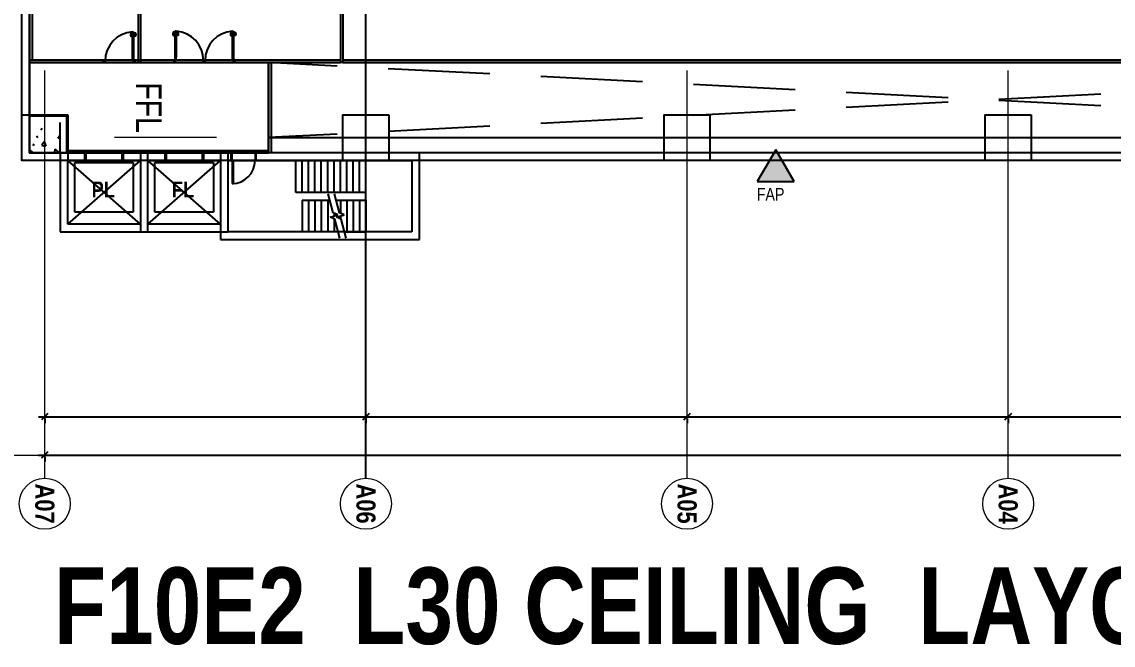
# Model space of a CAD drawing. Extents: x -14231 to 413940, y -171733 to 124993.
# Drawn here: x 226794 to 269614, y -153454 to -129000 of the extents above; entities that cross this region are included whole.
import ezdxf

# ---------------------------------------------------------------- set-up
doc = ezdxf.new("R2010")
doc.units = 0
doc.header["$LTSCALE"] = 8
for name, pattern in [('IDA - Grid Line', [3500, 2000, -500, 500, -500]), ('IDA - Hidden 2-1', [750, 500, -250]), ('Overhead', [992.1875, 595.3125, -396.875])]:
    doc.linetypes.add(name, pattern=pattern)
doc.layers.get('0').update_dxf_attribs({"color": 1, "linetype": 'CONTINUOUS'})
doc.layers.get('Defpoints').update_dxf_attribs({"linetype": 'CONTINUOUS'})
doc.layers.add('000_CTCI_CSA', color=7, linetype='CONTINUOUS')
doc.layers.add('A-_ANOTGRID_E', color=7, linetype='CONTINUOUS', lineweight=9)
doc.layers.add('A-ANOT----_D', color=7, linetype='CONTINUOUS', lineweight=9)
doc.styles.add('Arial', font='arial.ttf', dxfattribs={"width": 0.8, "height": 0.25})
doc.styles.add('Arial Narrow_2', font='ARIALN.TTF', dxfattribs={"width": 0.8, "height": 0.22})
doc.styles.add('Arial Narrow_B', font='ARIALNB.TTF', dxfattribs={"height": 750})
doc.styles.add('Arial Narrow_B_1', font='ARIALNB.TTF', dxfattribs={"height": 625})
doc.styles.add('Site Area', font='arial.ttf', dxfattribs={"width": 0.8})
doc.dimstyles.new('IDA_-_Arial_-_2_5mm_-_Black_-_Diagonal', dxfattribs={"dimscale": 304.8, "dimtxt": 639.644359, "dimasz": 0.82021, "dimexe": 0.82021, "dimexo": 0.82021, "dimgap": 0, "dimtad": 1, "dimdec": 0, "dimzin": 0, "dimdsep": 46, "dimtxsty": 'Arial Narrow_2', "dimblk1": 'OBLIQUE', "dimblk2": 'OBLIQUE', "dimsah": 1, "dimcen": 0.09, "dimdle": 0.82021, "dimazin": 0, "dimtfac": 1, "dimtdec": 4, "dimtix": 1, "dimtmove": 0, "dimatfit": 3, "dimfxl": 1, "dimtvp": 1, "dimtolj": 1, "dimtzin": 0, "dimarcsym": 2})

# ---------------------------------------------------------------- blocks, each defined once
blk = doc.blocks.new('_Oblique')
at = {"color": 0, "linetype": 'ByBlock', "lineweight": -2}
blk.add_line((-0.5, -0.5), (0.5, 0.5), dxfattribs=at)
blk = doc.blocks.new('*D366')
at = {"layer": 'A-ANOT----_D', "color": 0, "lineweight": -2, "transparency": 16777216}
for p, q in [((227444, -145994), (302344, -145994)), ((227694, -146067), (227694, -146244)), ((302094, -146067), (302094, -146244))]:
    blk.add_line(p, q, dxfattribs=at)
at = {"layer": 'Defpoints', "color": 0, "transparency": 16777216}
for p in [(227694, -145817), (302094, -145817), (302094, -145994)]:
    blk.add_point(p, dxfattribs=at)
at = {"layer": 'A-ANOT----_D', "color": 0, "lineweight": -2, "transparency": 16777216, "xscale": 250, "yscale": 250, "zscale": 250, "rotation": 180}
blk.add_blockref('_Oblique', (227694, -145994), dxfattribs=at)
at = {"layer": 'A-ANOT----_D', "color": 0, "lineweight": -2, "transparency": 16777216, "xscale": 250, "yscale": 250, "zscale": 250}
blk.add_blockref('_Oblique', (302094, -145994), dxfattribs=at)
at = {"layer": 'A-ANOT----_D', "color": 0, "transparency": 16777216, "insert": (264894, -145994), "char_height": 0.22, "width": 2375.82, "attachment_point": 5, "style": 'Arial Narrow_2'}
blk.add_mtext('\\A1;74400', dxfattribs=at)
blk = doc.blocks.new('*D367')
at = {"layer": 'A-ANOT----_D', "color": 0, "lineweight": -2, "transparency": 16777216}
for p, q in [((227444, -144494), (240544, -144494)), ((227694, -144567), (227694, -144744)), ((240294, -144567), (240294, -144744))]:
    blk.add_line(p, q, dxfattribs=at)
at = {"layer": 'Defpoints', "color": 0, "transparency": 16777216}
for p in [(227694, -144317), (240294, -144317), (240294, -144494)]:
    blk.add_point(p, dxfattribs=at)
at = {"layer": 'A-ANOT----_D', "color": 0, "lineweight": -2, "transparency": 16777216, "xscale": 250, "yscale": 250, "zscale": 250, "rotation": 180}
blk.add_blockref('_Oblique', (227694, -144494), dxfattribs=at)
at = {"layer": 'A-ANOT----_D', "color": 0, "lineweight": -2, "transparency": 16777216, "xscale": 250, "yscale": 250, "zscale": 250}
blk.add_blockref('_Oblique', (240294, -144494), dxfattribs=at)
at = {"layer": 'A-ANOT----_D', "color": 0, "transparency": 16777216, "insert": (233994, -144494), "char_height": 0.22, "width": 2375.82, "attachment_point": 5, "style": 'Arial Narrow_2'}
blk.add_mtext('\\A1;12600', dxfattribs=at)
blk = doc.blocks.new('*D368')
at = {"layer": 'A-ANOT----_D', "color": 0, "lineweight": -2, "transparency": 16777216}
for p, q in [((240044, -144494), (253144, -144494)), ((240294, -144567), (240294, -144744)), ((252894, -144567), (252894, -144744))]:
    blk.add_line(p, q, dxfattribs=at)
at = {"layer": 'Defpoints', "color": 0, "transparency": 16777216}
for p in [(240294, -144317), (252894, -144317), (252894, -144494)]:
    blk.add_point(p, dxfattribs=at)
at = {"layer": 'A-ANOT----_D', "color": 0, "lineweight": -2, "transparency": 16777216, "xscale": 250, "yscale": 250, "zscale": 250, "rotation": 180}
blk.add_blockref('_Oblique', (240294, -144494), dxfattribs=at)
at = {"layer": 'A-ANOT----_D', "color": 0, "lineweight": -2, "transparency": 16777216, "xscale": 250, "yscale": 250, "zscale": 250}
blk.add_blockref('_Oblique', (252894, -144494), dxfattribs=at)
at = {"layer": 'A-ANOT----_D', "color": 0, "transparency": 16777216, "insert": (246594, -144494), "char_height": 0.22, "width": 2375.82, "attachment_point": 5, "style": 'Arial Narrow_2'}
blk.add_mtext('\\A1;12600', dxfattribs=at)
blk = doc.blocks.new('*D369')
at = {"layer": 'A-ANOT----_D', "color": 0, "lineweight": -2, "transparency": 16777216}
for p, q in [((252644, -144494), (265744, -144494)), ((252894, -144567), (252894, -144744)), ((265494, -144567), (265494, -144744))]:
    blk.add_line(p, q, dxfattribs=at)
at = {"layer": 'Defpoints', "color": 0, "transparency": 16777216}
for p in [(252894, -144317), (265494, -144317), (265494, -144494)]:
    blk.add_point(p, dxfattribs=at)
at = {"layer": 'A-ANOT----_D', "color": 0, "lineweight": -2, "transparency": 16777216, "xscale": 250, "yscale": 250, "zscale": 250, "rotation": 180}
blk.add_blockref('_Oblique', (252894, -144494), dxfattribs=at)
at = {"layer": 'A-ANOT----_D', "color": 0, "lineweight": -2, "transparency": 16777216, "xscale": 250, "yscale": 250, "zscale": 250}
blk.add_blockref('_Oblique', (265494, -144494), dxfattribs=at)
at = {"layer": 'A-ANOT----_D', "color": 0, "transparency": 16777216, "insert": (259194, -144494), "char_height": 0.22, "width": 2375.82, "attachment_point": 5, "style": 'Arial Narrow_2'}
blk.add_mtext('\\A1;12600', dxfattribs=at)
blk = doc.blocks.new('*D370')
at = {"layer": 'A-ANOT----_D', "color": 0, "lineweight": -2, "transparency": 16777216}
for p, q in [((265244, -144494), (278344, -144494)), ((265494, -144567), (265494, -144744)), ((278094, -144567), (278094, -144744))]:
    blk.add_line(p, q, dxfattribs=at)
at = {"layer": 'Defpoints', "color": 0, "transparency": 16777216}
for p in [(265494, -144317), (278094, -144317), (278094, -144494)]:
    blk.add_point(p, dxfattribs=at)
at = {"layer": 'A-ANOT----_D', "color": 0, "lineweight": -2, "transparency": 16777216, "xscale": 250, "yscale": 250, "zscale": 250, "rotation": 180}
blk.add_blockref('_Oblique', (265494, -144494), dxfattribs=at)
at = {"layer": 'A-ANOT----_D', "color": 0, "lineweight": -2, "transparency": 16777216, "xscale": 250, "yscale": 250, "zscale": 250}
blk.add_blockref('_Oblique', (278094, -144494), dxfattribs=at)
at = {"layer": 'A-ANOT----_D', "color": 0, "transparency": 16777216, "insert": (271794, -144494), "char_height": 0.22, "width": 2375.82, "attachment_point": 5, "style": 'Arial Narrow_2'}
blk.add_mtext('\\A1;12600', dxfattribs=at)
blk = doc.blocks.new('Grid - 4 mm Dia-V240-PH1 LEVEL 1 - WWTP')
at = {"layer": 'A-_ANOTGRID_E'}
blk.add_circle((0, 0), 4, dxfattribs=at)
blk = doc.blocks.new('188K-SM-03-F10-ARCH-PA-Y2257103$0$AP5A-SM-03-F20-ARCH-PA-Y2230801+Y2230803$0$把手GMT水平鎖')
blk.add_lwpolyline([(24, 8), (-24, 8), (-24, 0), (24, 0)], close=True)
blk.add_lwpolyline([(-11, 0), (-11, -40), (-10, -54, 0.327495), (-4, -62, 0.089847), (104, -64, 1.144881), (99, -45, -0.137079), (16, -45, -0.349357), (11, -40), (11, 0)], format="xyb")

msp = doc.modelspace()

# ---------------------------------------------------------------- hatches: boundary and pattern name
at = {"layer": '000_CTCI_CSA', "true_color": 0x808080}
h = msp.add_hatch(dxfattribs=at)
h.set_pattern_fill('FP_87', color=8, angle=-90, style=0, pattern_type=2)
h.set_pattern_definition([(320, (-110462.2, 809113.8), (-159.3907, -1821.8403), [190.5, -2095.5]), (265, (-110462.2, 809113.8), (1910.5674, 352.428), [152.4, -1676.4]), (10.451, (-110475.5, 808962), (1751.166, -1469.4262), [161.9, -1780.901]), (316.184, (-109954.2, 809113.8), (-420.428, -2710.791), [285.75, -3143.25]), (6.636, (-109989.2, 808888), (2474.276, -2374.0256), [242.85, -2671.351]), (261.184, (-109954.2, 809113.8), (2474.2525, -2374.05), [228.6, -2514.6]), (291, (-110081.2, 808859.8), (-1022.6516, -1516.1442), [190.5, -2095.5]), (236, (-110081.2, 808859.8), (1841.8805, -618.021), [152.4, -1676.4]), (341.451, (-110166.4, 808733.5), (819.2124, -2134.1713), [161.9, -1780.901]), (307.5, (-110462.2, 809113.8), (845.5504, -30.88603), [83.82, -1572.26, 83.82, -3300.73]), (307.5, (-110462.2, 809113.8), (845.5504, -30.88603), [-1739.9, -1617.98, 83.82, -1598.93]), (277.5, (-110462.2, 809113.8), (1001.80575, -668.1966), [83.82, -886.46, 83.82, -1534.16, -641.35]), (277.5, (-110462.2, 809113.8), (1001.80575, -668.1966), [-2588.26, 83.82, -557.53]), (237.5, (-110462.2, 809680.25), (-57.2896, -1355.90933), [83.82, -551.18, 83.82, -4526.28]), (237.5, (-110462.2, 809680.25), (-57.2896, -1355.90933), [-718.82, -1897.38, 83.82, -2545.08]), (227.5, (-110462.2, 809934.2), (254.2664, -1481.2932), [83.82, -741.68, 83.82, -3098.8]), (227.5, (-110462.2, 809934.2), (254.2664, -1481.2932), [-909.32, -1231.9, 83.82, -1783.08])])
h.paths.add_polyline_path([(227093.9205, -134143.3464), (228293.9205, -134143.3464), (228293.9205, -132943.3464), (227093.9205, -132943.3464)])
at = {"layer": '000_CTCI_CSA', "lineweight": 5, "true_color": 0x808080}
msp.add_hatch(color=8, dxfattribs=at).paths.add_polyline_path([(255652.2327, -135268.3464), (257095.6083, -135268.3464), (256373.9205, -134018.3464)])

# ---------------------------------------------------------------- linework, layer by layer
at = {"layer": '000_CTCI_CSA', "color": 8, "true_color": 0x808080}
for p, q in [((240293.9205, -146907.3875), (240293.9205, -47898.2452)), ((227093.9205, -120043.3464), (227093.9205, -130593.3464)), ((231139.3947, -129495.27), (231139.3947, -129389.8787)), ((231139.3947, -129389.8787), (231181.1339, -129389.8787)), ((231181.1339, -129495.27), (231139.3947, -129495.27)), ((231140.0208, -129507.3744), (231140.0208, -129494.5396)), ((231140.9155, -129508.7063), (231140.0807, -129507.5585)), ((231140.3339, -129494.2265), (231180.1947, -129494.2265)), ((231141.0643, -129495.7918), (231141.0643, -129497.4613)), ((231141.0643, -129499.1309), (231141.0643, -129506.5396)), ((231159.9513, -129495.4787), (231141.3774, -129495.4787)), ((231141.3774, -129497.7744), (231145.9687, -129497.7744)), ((231145.9687, -129498.8179), (231141.3774, -129498.8179)), ((231142.1078, -129498.8179), (231141.4817, -129498.8179)), ((231141.4817, -129498.8179), (231141.4817, -130414.157)), ((231141.4817, -129506.957), (231141.4817, -129508.5222)), ((231142.1078, -130414.157), (231142.1078, -129498.8179)), ((231146.2817, -129498.0874), (231146.2817, -129498.5048)), ((231160.2643, -129495.1657), (231159.9513, -129495.4787)), ((231160.5774, -129495.4787), (231160.2643, -129495.1657)), ((231179.1513, -129495.4787), (231160.5774, -129495.4787)), ((231174.2469, -129498.5048), (231174.2469, -129498.0874)), ((231174.56, -129497.7744), (231179.1513, -129497.7744)), ((231179.1513, -129498.8179), (231174.56, -129498.8179)), ((231178.4208, -129498.8179), (231178.4208, -130414.157)), ((231179.0469, -129498.8179), (231178.4208, -129498.8179)), ((231179.0469, -130414.157), (231179.0469, -129498.8179)), ((231179.0469, -129508.5222), (231179.0469, -129506.957)), ((231179.4643, -129497.4613), (231179.4643, -129495.7918)), ((231179.4643, -129506.5396), (231179.4643, -129499.1309)), ((231180.4479, -129507.5585), (231179.6131, -129508.7063)), ((231180.5078, -129494.5396), (231180.5078, -129507.3744)), ((231181.1339, -129389.8787), (231181.1339, -129495.27)), ((232845.5064, -129368.2197), (232803.7673, -129368.2197)), ((232803.7673, -129368.2197), (232803.7673, -129473.611)), ((232803.7673, -129473.611), (232845.5064, -129473.611)), ((232804.3934, -129472.8806), (232804.3934, -129485.7154)), ((232804.4533, -129485.8995), (232805.2881, -129487.0473)), ((232844.5673, -129472.5675), (232804.7064, -129472.5675)), ((232805.4369, -129475.8023), (232805.4369, -129474.1328)), ((232805.4369, -129484.8806), (232805.4369, -129477.4719)), ((232805.7499, -129473.8197), (232824.3238, -129473.8197)), ((232810.3412, -129476.1154), (232805.7499, -129476.1154)), ((232805.7499, -129477.1588), (232810.3412, -129477.1588)), ((232805.8543, -130392.498), (232805.8543, -129477.1588)), ((232805.8543, -129477.1588), (232806.4804, -129477.1588)), ((232805.8543, -129486.8632), (232805.8543, -129485.298)), ((232806.4804, -129477.1588), (232806.4804, -130392.498)), ((232810.6543, -129476.8458), (232810.6543, -129476.4284)), ((232824.3238, -129473.8197), (232824.6369, -129473.5067)), ((232824.6369, -129473.5067), (232824.9499, -129473.8197)), ((232824.9499, -129473.8197), (232843.5238, -129473.8197)), ((232838.6195, -129476.4284), (232838.6195, -129476.8458)), ((232843.5238, -129476.1154), (232838.9325, -129476.1154)), ((232838.9325, -129477.1588), (232843.5238, -129477.1588)), ((232842.7934, -130392.498), (232842.7934, -129477.1588)), ((232842.7934, -129477.1588), (232843.4195, -129477.1588)), ((232843.4195, -129477.1588), (232843.4195, -130392.498)), ((232843.4195, -129485.298), (232843.4195, -129486.8632)), ((232843.8369, -129474.1328), (232843.8369, -129475.8023)), ((232843.8369, -129477.4719), (232843.8369, -129484.8806)), ((232843.9857, -129487.0473), (232844.8205, -129485.8995)), ((232844.8804, -129485.7154), (232844.8804, -129472.8806)), ((232845.5064, -129473.611), (232845.5064, -129368.2197)), ((235062.1425, -129473.611), (235062.1425, -129368.2197)), ((235062.1425, -129368.2197), (235103.8816, -129368.2197)), ((235103.8816, -129473.611), (235062.1425, -129473.611)), ((235062.7686, -129485.7154), (235062.7686, -129472.8806)), ((235063.6632, -129487.0473), (235062.8284, -129485.8995)), ((235063.0816, -129472.5675), (235102.9425, -129472.5675)), ((235063.812, -129474.1328), (235063.812, -129475.8023)), ((235063.812, -129477.4719), (235063.812, -129484.8806)), ((235082.699, -129473.8197), (235064.1251, -129473.8197)), ((235064.1251, -129476.1154), (235068.7164, -129476.1154)), ((235068.7164, -129477.1588), (235064.1251, -129477.1588)), ((235064.8555, -129477.1588), (235064.2294, -129477.1588)), ((235064.2294, -129477.1588), (235064.2294, -130392.498)), ((235064.2294, -129485.298), (235064.2294, -129486.8632)), ((235064.8555, -130392.498), (235064.8555, -129477.1588)), ((235069.0294, -129476.4284), (235069.0294, -129476.8458)), ((235083.012, -129473.5067), (235082.699, -129473.8197)), ((235083.3251, -129473.8197), (235083.012, -129473.5067)), ((235101.899, -129473.8197), (235083.3251, -129473.8197)), ((235096.9947, -129476.8458), (235096.9947, -129476.4284)), ((235097.3077, -129476.1154), (235101.899, -129476.1154)), ((235101.899, -129477.1588), (235097.3077, -129477.1588)), ((235101.1686, -129477.1588), (235101.1686, -130392.498)), ((235101.7947, -129477.1588), (235101.1686, -129477.1588)), ((235101.7947, -130392.498), (235101.7947, -129477.1588)), ((235101.7947, -129486.8632), (235101.7947, -129485.298)), ((235102.212, -129475.8023), (235102.212, -129474.1328)), ((235102.212, -129484.8806), (235102.212, -129477.4719)), ((235103.1956, -129485.8995), (235102.3609, -129487.0473)), ((235103.2555, -129472.8806), (235103.2555, -129485.7154)), ((235103.8816, -129368.2197), (235103.8816, -129473.611)), ((227093.9205, -134143.3464), (227093.9205, -130593.3464)), ((227093.9205, -130593.3464), (231351.3926, -130593.3464)), ((229984.1202, -130578.0421), (229984.1202, -130573.0856)), ((229984.6419, -130572.5638), (229987.0419, -130572.5638)), ((230001.8227, -130591.3464), (229985.3202, -130580.5065)), ((229985.3724, -130573.6073), (229985.3724, -130575.5899)), ((229987.0419, -130573.6073), (229985.3724, -130573.6073)), ((229985.3724, -130575.5899), (229993.3028, -130575.5899)), ((229991.6332, -130572.5638), (229999.7724, -130572.5638)), ((229993.3028, -130573.6073), (229991.6332, -130573.6073)), ((229993.3028, -130575.5899), (229993.3028, -130573.6073)), ((229999.7724, -130572.5638), (229999.7724, -130546.9117)), ((230001.3376, -130545.3464), (230025.8593, -130545.3464)), ((230025.8593, -130591.3464), (230001.8227, -130591.3464)), ((230031.0767, -130550.5638), (230031.0767, -130586.1291)), ((230031.0767, -130550.5638), (230031.0767, -130586.1291)), ((230060.8159, -130545.3464), (230036.2941, -130545.3464)), ((230036.2941, -130591.3464), (230060.3308, -130591.3464)), ((230060.3308, -130591.3464), (230076.8332, -130580.5065)), ((230062.3811, -130572.5638), (230062.3811, -130546.9117)), ((230070.5202, -130572.5638), (230062.3811, -130572.5638)), ((230068.8506, -130573.6073), (230070.5202, -130573.6073)), ((230068.8506, -130575.5899), (230068.8506, -130573.6073)), ((230076.7811, -130575.5899), (230068.8506, -130575.5899)), ((230077.5115, -130572.5638), (230075.1115, -130572.5638)), ((230075.1115, -130573.6073), (230076.7811, -130573.6073)), ((230076.7811, -130573.6073), (230076.7811, -130575.5899)), ((230078.0332, -130578.0421), (230078.0332, -130573.0856)), ((231139.3947, -130534.0092), (231139.3947, -130417.7048)), ((231139.3947, -130417.7048), (231181.1339, -130417.7048)), ((231181.1339, -130534.0092), (231139.3947, -130534.0092)), ((231141.4817, -130414.157), (231142.1078, -130414.157)), ((231142.5252, -130528.7918), (231189.4817, -130528.7918)), ((231142.5252, -130531.4005), (231142.5252, -130528.7918)), ((231189.4817, -130531.4005), (231142.5252, -130531.4005)), ((231178.4208, -130414.157), (231179.0469, -130414.157)), ((231181.1339, -130417.7048), (231181.1339, -130534.0092)), ((231184.1202, -130578.0421), (231184.1202, -130573.0856)), ((231184.6419, -130572.5638), (231187.0419, -130572.5638)), ((231201.8227, -130591.3464), (231185.3202, -130580.5065)), ((231187.0419, -130573.6073), (231185.3724, -130573.6073)), ((231185.3724, -130573.6073), (231185.3724, -130575.5899)), ((231185.3724, -130575.5899), (231193.3028, -130575.5899)), ((231189.4817, -130528.7918), (231189.4817, -130531.4005)), ((231191.6332, -130572.5638), (231199.7724, -130572.5638)), ((231193.3028, -130573.6073), (231191.6332, -130573.6073)), ((231193.3028, -130575.5899), (231193.3028, -130573.6073)), ((231197.1637, -130564.2129), (231197.1637, -130539.0824)), ((231197.1637, -130539.0824), (231199.7724, -130539.0824)), ((231199.7724, -130564.2129), (231197.1637, -130564.2129)), ((231199.7724, -130539.0824), (231199.7724, -130564.2129)), ((231199.7724, -130572.5638), (231199.7724, -130546.9117)), ((231201.3376, -130545.3464), (231225.8593, -130545.3464)), ((231225.8593, -130591.3464), (231201.8227, -130591.3464)), ((231231.0767, -130550.5638), (231231.0767, -130586.1291)), ((232753.8245, -130528.9048), (232753.8245, -130564.47)), ((232783.5636, -130523.6874), (232759.0419, -130523.6874)), ((232759.0419, -130569.6874), (232783.0785, -130569.6874)), ((232783.0785, -130569.6874), (232799.581, -130558.8475)), ((232787.7375, -130517.4234), (232785.1288, -130517.4234)), ((232785.1288, -130517.4234), (232785.1288, -130542.5539)), ((232785.1288, -130550.9048), (232785.1288, -130525.2527)), ((232785.1288, -130542.5539), (232787.7375, -130542.5539)), ((232793.2679, -130550.9048), (232785.1288, -130550.9048)), ((232787.7375, -130542.5539), (232787.7375, -130517.4234)), ((232791.5984, -130553.9309), (232791.5984, -130551.9483)), ((232791.5984, -130551.9483), (232793.2679, -130551.9483)), ((232799.5288, -130553.9309), (232791.5984, -130553.9309)), ((232842.376, -130507.1328), (232795.4195, -130507.1328)), ((232795.4195, -130507.1328), (232795.4195, -130509.7415)), ((232795.4195, -130509.7415), (232842.376, -130509.7415)), ((232800.2592, -130550.9048), (232797.8592, -130550.9048)), ((232797.8592, -130551.9483), (232799.5288, -130551.9483)), ((232799.5288, -130551.9483), (232799.5288, -130553.9309)), ((232800.781, -130556.3831), (232800.781, -130551.4266)), ((232845.5064, -130396.0458), (232803.7673, -130396.0458)), ((232803.7673, -130396.0458), (232803.7673, -130512.3501)), ((232803.7673, -130512.3501), (232845.5064, -130512.3501)), ((232806.4804, -130392.498), (232805.8543, -130392.498)), ((232842.376, -130509.7415), (232842.376, -130507.1328)), ((232843.4195, -130392.498), (232842.7934, -130392.498)), ((232845.5064, -130512.3501), (232845.5064, -130396.0458)), ((233906.8679, -130556.3831), (233906.8679, -130551.4266)), ((233907.3897, -130550.9048), (233909.7897, -130550.9048)), ((233924.5704, -130569.6874), (233908.068, -130558.8475)), ((233908.1201, -130551.9483), (233908.1201, -130553.9309)), ((233909.7897, -130551.9483), (233908.1201, -130551.9483)), ((233908.1201, -130553.9309), (233916.0506, -130553.9309)), ((233914.381, -130550.9048), (233922.5201, -130550.9048)), ((233916.0506, -130551.9483), (233914.381, -130551.9483)), ((233916.0506, -130553.9309), (233916.0506, -130551.9483)), ((233922.5201, -130550.9048), (233922.5201, -130525.2527)), ((233924.0853, -130523.6874), (233948.6071, -130523.6874)), ((233948.6071, -130569.6874), (233924.5704, -130569.6874)), ((233953.8245, -130528.9048), (233953.8245, -130564.47)), ((233953.8245, -130528.9048), (233953.8245, -130564.47)), ((233983.5636, -130523.6874), (233959.0419, -130523.6874)), ((233959.0419, -130569.6874), (233983.0785, -130569.6874)), ((233983.0785, -130569.6874), (233999.581, -130558.8475)), ((233985.1288, -130550.9048), (233985.1288, -130525.2527)), ((233993.2679, -130550.9048), (233985.1288, -130550.9048)), ((233991.5984, -130551.9483), (233993.2679, -130551.9483)), ((233991.5984, -130553.9309), (233991.5984, -130551.9483)), ((233999.5288, -130553.9309), (233991.5984, -130553.9309)), ((234000.2592, -130550.9048), (233997.8592, -130550.9048)), ((233997.8592, -130551.9483), (233999.5288, -130551.9483)), ((233999.5288, -130551.9483), (233999.5288, -130553.9309)), ((234000.781, -130556.3831), (234000.781, -130551.4266)), ((235062.1425, -130512.3501), (235062.1425, -130396.0458)), ((235062.1425, -130396.0458), (235103.8816, -130396.0458)), ((235103.8816, -130512.3501), (235062.1425, -130512.3501)), ((235064.2294, -130392.498), (235064.8555, -130392.498)), ((235065.2729, -130507.1328), (235112.2294, -130507.1328)), ((235065.2729, -130509.7415), (235065.2729, -130507.1328)), ((235112.2294, -130509.7415), (235065.2729, -130509.7415)), ((235101.1686, -130392.498), (235101.7947, -130392.498)), ((235103.8816, -130396.0458), (235103.8816, -130512.3501)), ((235106.8679, -130556.3831), (235106.8679, -130551.4266)), ((235107.3897, -130550.9048), (235109.7897, -130550.9048)), ((235124.5704, -130569.6874), (235108.068, -130558.8475)), ((235109.7897, -130551.9483), (235108.1201, -130551.9483)), ((235108.1201, -130551.9483), (235108.1201, -130553.9309)), ((235108.1201, -130553.9309), (235116.0506, -130553.9309)), ((235112.2294, -130507.1328), (235112.2294, -130509.7415)), ((235114.381, -130550.9048), (235122.5201, -130550.9048)), ((235116.0506, -130551.9483), (235114.381, -130551.9483)), ((235116.0506, -130553.9309), (235116.0506, -130551.9483)), ((235119.9114, -130542.5539), (235119.9114, -130517.4234)), ((235119.9114, -130517.4234), (235122.5201, -130517.4234)), ((235122.5201, -130542.5539), (235119.9114, -130542.5539)), ((235122.5201, -130517.4234), (235122.5201, -130542.5539)), ((235122.5201, -130550.9048), (235122.5201, -130525.2527)), ((235124.0853, -130523.6874), (235148.6071, -130523.6874)), ((235148.6071, -130569.6874), (235124.5704, -130569.6874)), ((235153.8245, -130528.9048), (235153.8245, -130564.47)), ((236470.743, -130593.3464), (236470.743, -133543.3464)), ((293093.9206, -130593.3464), (236470.743, -130593.3464)), ((236470.743, -130593.3464), (236470.743, -134143.3464)), ((239393.9205, -130493.3464), (298094.067, -130493.3464)), ((298093.9206, -130593.3464), (239393.9205, -130593.3464)), ((239393.9205, -130593.3464), (298094.0691, -130593.3464)), ((227093.9205, -132943.3464), (227093.9205, -134143.3464)), ((228293.9205, -134143.3464), (228293.9205, -132943.3464)), ((236470.743, -133543.3464), (293093.9206, -133543.3464)), ((256373.9205, -134018.3464), (255652.2327, -135268.3464)), ((256373.9205, -134018.3464), (255652.2327, -135268.3464)), ((257095.6083, -135268.3464), (256373.9205, -134018.3464)), ((257095.6083, -135268.3464), (256373.9205, -134018.3464)), ((236470.743, -134143.3464), (227093.9205, -134143.3464)), ((227093.9205, -134143.3464), (228293.9205, -134143.3464)), ((231743.9205, -134143.3464), (228293.9205, -134143.3464)), ((228293.9205, -134143.3464), (228293.9205, -137243.3464)), ((228593.9205, -134443.3464), (231443.9205, -134443.3464)), ((228593.9205, -136943.3464), (228593.9205, -134443.3464)), ((228593.9205, -136943.3464), (231443.9205, -134443.3464)), ((231443.9205, -136943.3464), (228593.9205, -134443.3464)), ((230018.9205, -134443.3464), (229223.9205, -134443.3464)), ((229223.9205, -134443.3464), (229223.9205, -134453.3464)), ((229223.9205, -134453.3464), (230018.9205, -134453.3464)), ((229318.9205, -134143.3464), (229253.9205, -134143.3464)), ((229253.9205, -134143.3464), (229253.9205, -134443.3464)), ((229253.9205, -134443.3464), (229318.9205, -134443.3464)), ((229318.9205, -134443.3464), (229318.9205, -134143.3464)), ((230018.9205, -134453.3464), (230018.9205, -134443.3464)), ((230813.9205, -134443.3464), (230018.9205, -134443.3464)), ((230018.9205, -134443.3464), (230018.9205, -134453.3464)), ((230018.9205, -134453.3464), (230813.9205, -134453.3464)), ((230783.9205, -134143.3464), (230718.9205, -134143.3464)), ((230718.9205, -134143.3464), (230718.9205, -134443.3464)), ((230718.9205, -134443.3464), (230783.9205, -134443.3464)), ((230783.9205, -134443.3464), (230783.9205, -134143.3464)), ((230813.9205, -134453.3464), (230813.9205, -134443.3464)), ((234893.9205, -134143.3464), (231443.9205, -134143.3464)), ((231443.9205, -134143.3464), (231443.9205, -137243.3464)), ((231443.9205, -134443.3464), (231443.9205, -136943.3464)), ((231743.9205, -137243.3464), (231743.9205, -134143.3464)), ((231743.9205, -134443.3464), (234593.9205, -134443.3464)), ((231743.9205, -136943.3464), (231743.9205, -134443.3464)), ((231743.9205, -136943.3464), (234593.9205, -134443.3464)), ((234593.9205, -136943.3464), (231743.9205, -134443.3464)), ((233168.9205, -134443.3464), (232373.9205, -134443.3464)), ((232373.9205, -134443.3464), (232373.9205, -134453.3464)), ((232373.9205, -134453.3464), (233168.9205, -134453.3464)), ((232468.9205, -134143.3464), (232403.9205, -134143.3464)), ((232403.9205, -134143.3464), (232403.9205, -134443.3464)), ((232403.9205, -134443.3464), (232468.9205, -134443.3464)), ((232468.9205, -134443.3464), (232468.9205, -134143.3464)), ((233168.9205, -134453.3464), (233168.9205, -134443.3464)), ((233963.9205, -134443.3464), (233168.9205, -134443.3464)), ((233168.9205, -134443.3464), (233168.9205, -134453.3464)), ((233168.9205, -134453.3464), (233963.9205, -134453.3464)), ((233933.9205, -134143.3464), (233868.9205, -134143.3464)), ((233868.9205, -134143.3464), (233868.9205, -134443.3464)), ((233868.9205, -134443.3464), (233933.9205, -134443.3464)), ((233933.9205, -134443.3464), (233933.9205, -134143.3464)), ((233963.9205, -134453.3464), (233963.9205, -134443.3464)), ((234593.9205, -134143.3464), (234593.9205, -137543.3464)), ((242393.9205, -134143.3464), (234593.9205, -134143.3464)), ((234593.9205, -134443.3464), (234593.9205, -136943.3464)), ((234893.9205, -137243.3464), (234893.9205, -134143.3464)), ((234893.9205, -137243.3464), (234893.9205, -134443.3464)), ((234893.9205, -134443.3464), (242093.9205, -134443.3464)), ((234993.9205, -134143.3464), (234993.9205, -134443.3464)), ((235043.9205, -134143.3464), (234993.9205, -134143.3464)), ((234993.9205, -134443.3464), (235043.9205, -134443.3464)), ((235043.9205, -134443.3464), (235043.9205, -134143.3464)), ((235093.9205, -134443.3464), (235043.9205, -134443.3464)), ((235043.9205, -134443.3464), (235043.9205, -135343.3464)), ((235093.9205, -135343.3464), (235093.9205, -134443.3464)), ((235943.9205, -134143.3464), (235943.9205, -134443.3464)), ((235993.9205, -134143.3464), (235943.9205, -134143.3464)), ((235943.9205, -134443.3464), (235993.9205, -134443.3464)), ((235993.9205, -134443.3464), (235993.9205, -134143.3464)), ((242093.9205, -134443.3464), (242093.9205, -137243.3464)), ((242393.9205, -137543.3464), (242393.9205, -134143.3464)), ((228868.9205, -134523.3464), (231168.9205, -134523.3464)), ((228868.9205, -136473.3464), (228868.9205, -134523.3464)), ((228978.9205, -134473.3464), (230018.9205, -134473.3464)), ((228978.9205, -134508.3464), (228978.9205, -134473.3464)), ((230018.9205, -134508.3464), (228978.9205, -134508.3464)), ((230018.9205, -134473.3464), (230018.9205, -134508.3464)), ((231058.9205, -134473.3464), (230018.9205, -134473.3464)), ((230018.9205, -134473.3464), (230018.9205, -134508.3464)), ((230018.9205, -134508.3464), (231058.9205, -134508.3464)), ((231058.9205, -134508.3464), (231058.9205, -134473.3464)), ((231168.9205, -134523.3464), (231168.9205, -136473.3464)), ((232018.9205, -134523.3464), (234318.9205, -134523.3464)), ((232018.9205, -136473.3464), (232018.9205, -134523.3464)), ((232128.9205, -134473.3464), (233168.9205, -134473.3464)), ((232128.9205, -134508.3464), (232128.9205, -134473.3464)), ((233168.9205, -134508.3464), (232128.9205, -134508.3464)), ((233168.9205, -134473.3464), (233168.9205, -134508.3464)), ((234208.9205, -134473.3464), (233168.9205, -134473.3464)), ((233168.9205, -134473.3464), (233168.9205, -134508.3464)), ((233168.9205, -134508.3464), (234208.9205, -134508.3464)), ((234208.9205, -134508.3464), (234208.9205, -134473.3464)), ((234318.9205, -134523.3464), (234318.9205, -136473.3464)), ((235093.9205, -135043.3464), (235043.9205, -135043.3464)), ((235093.9205, -135068.3464), (235043.9205, -135068.3464)), ((235093.9205, -135168.3464), (235043.9205, -135168.3464)), ((235093.9205, -135193.3464), (235043.9205, -135193.3464)), ((235068.9205, -135168.3464), (235068.9205, -135068.3464)), ((255652.2327, -135268.3464), (257095.6083, -135268.3464)), ((255652.2327, -135268.3464), (257095.6083, -135268.3464)), ((235043.9205, -135343.3464), (235093.9205, -135343.3464)), ((237793.9205, -135993.3464), (237793.9205, -137243.3464)), ((237793.9205, -135993.3464), (238043.9205, -135993.3464)), ((238043.9205, -135993.3464), (238293.9205, -135993.3464)), ((238043.9205, -135993.3464), (238043.9205, -137243.3464)), ((238293.9205, -135993.3464), (238543.9205, -135993.3464)), ((238293.9205, -135993.3464), (238293.9205, -137243.3464)), ((238543.9205, -135993.3464), (238793.9205, -135993.3464)), ((238543.9205, -135993.3464), (238543.9205, -137243.3464)), ((238793.9205, -135993.3464), (238876.4522, -135993.3464)), ((238793.9205, -135993.3464), (238793.9205, -137243.3464)), ((239011.5681, -136497.6056), (238811.7475, -135751.8649)), ((231168.9205, -136473.3464), (228868.9205, -136473.3464)), ((234318.9205, -136473.3464), (232018.9205, -136473.3464)), ((238892.9946, -136658.7869), (239194.8464, -136577.9059)), ((239194.8464, -136577.9059), (239011.5681, -136497.6056)), ((239043.9205, -136511.7803), (239043.9205, -136618.3464)), ((231443.9205, -136943.3464), (228593.9205, -136943.3464)), ((234593.9205, -136943.3464), (231743.9205, -136943.3464)), ((239076.2729, -136739.0871), (238892.9946, -136658.7869)), ((239043.9205, -136724.9125), (239043.9205, -137243.3464)), ((239276.0935, -137484.8278), (239076.2729, -136739.0871)), ((228293.9205, -137243.3464), (231743.9205, -137243.3464)), ((231443.9205, -137243.3464), (234893.9205, -137243.3464)), ((242093.9205, -137243.3464), (234893.9205, -137243.3464)), ((234593.9205, -137543.3464), (242393.9205, -137543.3464))]:
    msp.add_line(p, q, dxfattribs=at)
at = {"layer": '000_CTCI_CSA', "lineweight": -3}
for p, q in [((231353.1049, -120043.3464), (231353.1049, -130593.3464)), ((231453.1049, -120043.3464), (231453.1049, -130593.3464)), ((239293.9205, -120043.4098), (239293.9205, -130593.3464)), ((239393.9205, -120056.924), (239393.9205, -130593.3464)), ((227098.1968, -121843.3464), (227098.1968, -130493.3464)), ((227198.1968, -121843.3464), (227198.1968, -130493.3464)), ((227093.9205, -130593.3464), (227093.9205, -130593.3464)), ((227093.9205, -130593.3464), (239293.9205, -130593.3464)), ((227099.0451, -130493.4778), (227096.4845, -130493.3464)), ((227096.4845, -130493.3464), (239293.9205, -130493.3464)), ((236470.743, -130593.3464), (236470.743, -130593.3464)), ((236470.743, -130593.3464), (236470.743, -134143.3464)), ((236570.743, -130593.3464), (236570.743, -130593.3464)), ((236570.743, -130593.3464), (236570.743, -134143.3464)), ((227093.9205, -132643.3464), (228593.9205, -132643.3464)), ((227093.9205, -132693.3464), (228543.9205, -132693.3464)), ((228543.9205, -132693.3464), (228543.9205, -134143.3464)), ((228593.9205, -132643.3464), (228593.9205, -134143.3464)), ((228593.9205, -134043.3464), (228593.9205, -134043.3464)), ((228593.9205, -134043.3464), (236470.743, -134043.3464)), ((228593.9205, -134143.3464), (228593.9205, -134143.3464)), ((228593.9205, -134143.3464), (236470.743, -134143.3464))]:
    msp.add_line(p, q, dxfattribs=at)
at = {"layer": '000_CTCI_CSA', "color": 8, "linetype": 'IDA - Hidden 2-1', "true_color": 0x808080}
for p, q in [((293093.9206, -130593.3464), (236470.743, -133543.3464)), ((293093.9206, -133543.3464), (236470.743, -130593.3464))]:
    msp.add_line(p, q, dxfattribs=at)
at = {"layer": '000_CTCI_CSA', "color": 8, "linetype": 'Overhead', "true_color": 0x808080}
for p, q in [((237543.9205, -135693.3464), (237543.9205, -134443.3464)), ((240043.9205, -134443.3464), (237543.9205, -134443.3464)), ((237793.9205, -135693.3464), (237793.9205, -134443.3464)), ((238043.9205, -135693.3464), (238043.9205, -134443.3464)), ((238293.9205, -135693.3464), (238293.9205, -134443.3464)), ((238543.9205, -135693.3464), (238543.9205, -134443.3464)), ((238793.9205, -135693.3464), (238793.9205, -134443.3464)), ((239043.9205, -135693.3464), (239043.9205, -134443.3464)), ((239293.9205, -135693.3464), (239293.9205, -134443.3464)), ((239543.9205, -135693.3464), (239543.9205, -134443.3464)), ((239793.9205, -135693.3464), (239793.9205, -134443.3464)), ((240043.9205, -135693.3464), (240043.9205, -134443.3464)), ((240043.9205, -135693.3464), (237543.9205, -135693.3464)), ((240293.9205, -135693.3464), (240043.9205, -135693.3464)), ((240293.9205, -135993.3464), (240293.9205, -135693.3464)), ((239261.5681, -136497.6056), (239061.7475, -135751.8649)), ((239126.4522, -135993.3464), (240293.9205, -135993.3464)), ((239293.9205, -135993.3464), (239293.9205, -136511.7803)), ((239543.9205, -135993.3464), (239543.9205, -137243.3464)), ((239793.9205, -135993.3464), (239793.9205, -137243.3464)), ((240043.9205, -135993.3464), (240043.9205, -137243.3464)), ((240293.9205, -135993.3464), (240293.9205, -137243.3464)), ((239142.9946, -136658.7869), (239444.8464, -136577.9059)), ((239444.8464, -136577.9059), (239261.5681, -136497.6056)), ((239326.2729, -136739.0871), (239142.9946, -136658.7869)), ((239293.9205, -136618.3464), (239293.9205, -136724.9125)), ((239526.0935, -137484.8278), (239326.2729, -136739.0871)), ((239461.3887, -137243.3464), (240293.9205, -137243.3464))]:
    msp.add_line(p, q, dxfattribs=at)
at = {"layer": '000_CTCI_CSA', "color": 8, "true_color": 0x808080}
for points in [[(302993.9205, -57043.3464), (302993.9205, -134443.3464), (226793.9205, -134443.3464), (226793.9205, -57043.3464)], [(302693.9205, -57343.3464), (302693.9205, -134143.3464), (227093.9205, -134143.3464), (227093.9205, -57343.3464)], [(236470.743, -130593.3464), (227093.9205, -130593.3464), (227093.9205, -134143.3464), (236470.743, -134143.3464)], [(228593.9205, -132643.3464), (228593.9205, -134443.3464), (226793.9205, -134443.3464), (226793.9205, -132643.3464)], [(241193.9205, -132643.3464), (241193.9205, -134443.3464), (239393.9205, -134443.3464), (239393.9205, -132643.3464)], [(253793.9205, -132643.3464), (253793.9205, -134443.3464), (251993.9205, -134443.3464), (251993.9205, -132643.3464)], [(266393.9205, -132643.3464), (266393.9205, -134443.3464), (264593.9205, -134443.3464), (264593.9205, -132643.3464)]]:
    msp.add_lwpolyline(points, close=True, dxfattribs=at)
for points in [[(230031.0767, -130543.3464), (230031.0767, -130593.3464)], [(230031.0767, -130543.3464), (230031.0767, -130593.3464)], [(231231.0767, -130543.3464), (231231.0767, -130593.3464)], [(232753.8245, -130521.6874), (232753.8245, -130571.6874)], [(233953.8245, -130521.6874), (233953.8245, -130571.6874)], [(233953.8245, -130521.6874), (233953.8245, -130571.6874)], [(235153.8245, -130521.6874), (235153.8245, -130571.6874)]]:
    msp.add_lwpolyline(points, dxfattribs=at)
for points in [[(231160.2643, -130417.8092), (231160.5774, -130417.4961), (231179.1513, -130417.4961, 0.4142135624), (231179.4643, -130417.1831), (231179.4643, -130415.5135, 0.4142135624), (231179.1513, -130415.2005), (231174.56, -130415.2005, -0.4142135624), (231174.2469, -130414.8874), (231174.2469, -130414.47, -0.4142135624), (231174.56, -130414.157), (231179.1513, -130414.157, 0.4142135624), (231179.4643, -130413.8439), (231179.4643, -130406.4352, 0.4142135624), (231179.2556, -130406.2265), (231179.2556, -130406.2265, -0.4142135624), (231179.0469, -130406.0179), (231179.0469, -130404.4526, -0.7263600574), (231179.6131, -130404.2685), (231180.4479, -130405.4163, -0.1585068778), (231180.5078, -130405.6005), (231180.5078, -130418.4352, -0.4142135624), (231180.1947, -130418.7483), (231140.3339, -130418.7483, -0.4142135624), (231140.0208, -130418.4352), (231140.0208, -130405.6005, -0.1585068778), (231140.0807, -130405.4163), (231140.9155, -130404.2685, -0.7263600574), (231141.4817, -130404.4526), (231141.4817, -130406.0179, -0.4142135624), (231141.273, -130406.2265, 0.4142135624), (231141.0643, -130406.4352), (231141.0643, -130413.8439, 0.4142135624), (231141.3774, -130414.157), (231145.9687, -130414.157, -0.4142135624), (231146.2817, -130414.47), (231146.2817, -130414.8874, -0.4142135624), (231145.9687, -130415.2005), (231141.3774, -130415.2005, 0.4142135624), (231141.0643, -130415.5135), (231141.0643, -130417.1831, 0.4142135624), (231141.3774, -130417.4961), (231159.9513, -130417.4961)], [(232824.6369, -130396.1501), (232824.3238, -130395.8371), (232805.7499, -130395.8371, -0.4142135624), (232805.4369, -130395.5241), (232805.4369, -130393.8545, -0.4142135624), (232805.7499, -130393.5415), (232810.3412, -130393.5415, 0.4142135624), (232810.6543, -130393.2284), (232810.6543, -130392.811, 0.4142135624), (232810.3412, -130392.498), (232805.7499, -130392.498, -0.4142135624), (232805.4369, -130392.1849), (232805.4369, -130384.7762, -0.4142135624), (232805.6456, -130384.5675), (232805.6456, -130384.5675, 0.4142135624), (232805.8543, -130384.3588), (232805.8543, -130382.7936, 0.7263600574), (232805.2881, -130382.6095), (232804.4533, -130383.7573, 0.1585068778), (232804.3934, -130383.9415), (232804.3934, -130396.7762, 0.4142135624), (232804.7064, -130397.0893), (232844.5673, -130397.0893, 0.4142135624), (232844.8804, -130396.7762), (232844.8804, -130383.9415, 0.1585068778), (232844.8205, -130383.7573), (232843.9857, -130382.6095, 0.7263600574), (232843.4195, -130382.7936), (232843.4195, -130384.3588, 0.4142135624), (232843.6282, -130384.5675, -0.4142135624), (232843.8369, -130384.7762), (232843.8369, -130392.1849, -0.4142135624), (232843.5238, -130392.498), (232838.9325, -130392.498, 0.4142135624), (232838.6195, -130392.811), (232838.6195, -130393.2284, 0.4142135624), (232838.9325, -130393.5415), (232843.5238, -130393.5415, -0.4142135624), (232843.8369, -130393.8545), (232843.8369, -130395.5241, -0.4142135624), (232843.5238, -130395.8371), (232824.9499, -130395.8371)], [(235083.012, -130396.1501), (235083.3251, -130395.8371), (235101.899, -130395.8371, 0.4142135624), (235102.212, -130395.5241), (235102.212, -130393.8545, 0.4142135624), (235101.899, -130393.5415), (235097.3077, -130393.5415, -0.4142135624), (235096.9947, -130393.2284), (235096.9947, -130392.811, -0.4142135624), (235097.3077, -130392.498), (235101.899, -130392.498, 0.4142135624), (235102.212, -130392.1849), (235102.212, -130384.7762, 0.4142135624), (235102.0033, -130384.5675), (235102.0033, -130384.5675, -0.4142135624), (235101.7947, -130384.3588), (235101.7947, -130382.7936, -0.7263600574), (235102.3609, -130382.6095), (235103.1956, -130383.7573, -0.1585068778), (235103.2555, -130383.9415), (235103.2555, -130396.7762, -0.4142135624), (235102.9425, -130397.0893), (235063.0816, -130397.0893, -0.4142135624), (235062.7686, -130396.7762), (235062.7686, -130383.9415, -0.1585068778), (235062.8284, -130383.7573), (235063.6632, -130382.6095, -0.7263600574), (235064.2294, -130382.7936), (235064.2294, -130384.3588, -0.4142135624), (235064.0207, -130384.5675, 0.4142135624), (235063.812, -130384.7762), (235063.812, -130392.1849, 0.4142135624), (235064.1251, -130392.498), (235068.7164, -130392.498, -0.4142135624), (235069.0294, -130392.811), (235069.0294, -130393.2284, -0.4142135624), (235068.7164, -130393.5415), (235064.1251, -130393.5415, 0.4142135624), (235063.812, -130393.8545), (235063.812, -130395.5241, 0.4142135624), (235064.1251, -130395.8371), (235082.699, -130395.8371)]]:
    msp.add_lwpolyline(points, format="xyb", close=True, dxfattribs=at)
for centre, radius, start, end in [((231215.2074, -130541.4439), 1152.8301, 94.18650818, 180.14693973), ((231140.3339, -129494.5396), 0.313, 90.00001025, 180.00001025), ((231140.3339, -129507.3744), 0.313, 180.00000512, 216.02737916), ((231141.1687, -129508.5222), 0.313, 216.02736434, 359.99998975), ((231141.3774, -129495.7918), 0.313, 90.00001025, 180.00001025), ((231141.3774, -129497.4613), 0.313, 179.99998975, 269.99998975), ((231141.3774, -129499.1309), 0.313, 89.99998292, 179.99998292), ((231141.273, -129506.5396), 0.2087, 180.00001537, 270.00001537), ((231141.273, -129506.957), 0.2087, 359.99997951, 89.99997951), ((231145.9687, -129498.0874), 0.313, 0.00001366, 90.00001366), ((231145.9687, -129498.5048), 0.313, 270.00001366, 0.00001366), ((231174.56, -129498.0874), 0.313, 89.99998292, 179.99998292), ((231174.56, -129498.5048), 0.313, 179.99998975, 269.99998975), ((231179.2556, -129506.957), 0.2087, 90.00002561, 180.00002561), ((231179.36, -129508.5222), 0.313, 180.00000854, 323.9726354), ((231179.1513, -129495.7918), 0.313, 359.99998975, 89.99998975), ((231179.1513, -129497.4613), 0.313, 270.00001025, 0.00001025), ((231179.1513, -129499.1309), 0.313, 0.00001708, 90.00001708), ((231179.2556, -129506.5396), 0.2087, 269.99998463, 359.99998463), ((231180.1947, -129494.5396), 0.313, 359.99998975, 89.99998975), ((231180.1947, -129507.3744), 0.313, 323.97262084, 359.99999488), ((232804.7064, -129472.8806), 0.313, 90.00001025, 180.00001025), ((232804.7064, -129485.7154), 0.313, 180.00000512, 216.02737916), ((232805.5412, -129486.8632), 0.313, 216.0273646, 359.99999146), ((232805.7499, -129474.1328), 0.313, 90.00001025, 180.00001025), ((232805.7499, -129475.8023), 0.313, 179.99998975, 269.99998975), ((232805.7499, -129477.4719), 0.313, 89.99998292, 179.99998292), ((232805.6456, -129484.8806), 0.2087, 180.00001537, 270.00001537), ((232805.6456, -129485.298), 0.2087, 359.99997439, 89.99997439), ((232810.3412, -129476.4284), 0.313, 0.00001708, 90.00001708), ((232810.3412, -129476.8458), 0.313, 270.00001025, 0.00001025), ((232838.9325, -129476.4284), 0.313, 89.99998634, 179.99998634), ((232838.9325, -129476.8458), 0.313, 179.99998634, 269.99998634), ((232843.6282, -129485.298), 0.2087, 90.00002049, 180.00002049), ((232843.7325, -129486.8632), 0.313, 180.00001025, 323.97263566), ((232843.5238, -129474.1328), 0.313, 359.99998975, 89.99998975), ((232843.5238, -129475.8023), 0.313, 270.00001025, 0.00001025), ((232843.5238, -129477.4719), 0.313, 0.00001708, 90.00001708), ((232843.6282, -129484.8806), 0.2087, 269.99998463, 359.99998463), ((232844.5673, -129472.8806), 0.313, 359.99998975, 89.99998975), ((232844.5673, -129485.7154), 0.313, 323.97262084, 359.99999488), ((232769.6938, -130519.7849), 1152.8301, 359.85306027, 85.81349182), ((235137.9551, -130519.7849), 1152.8301, 94.18650818, 180.14693973), ((235063.0816, -129472.8806), 0.313, 90.00001025, 180.00001025), ((235063.0816, -129485.7154), 0.313, 180.00000512, 216.02737916), ((235063.9164, -129486.8632), 0.313, 216.02736434, 359.99998975), ((235064.1251, -129474.1328), 0.313, 90.00001025, 180.00001025), ((235064.1251, -129475.8023), 0.313, 179.99998975, 269.99998975), ((235064.1251, -129477.4719), 0.313, 89.99998292, 179.99998292), ((235064.0207, -129484.8806), 0.2087, 180.00001537, 270.00001537), ((235064.0207, -129485.298), 0.2087, 359.99997951, 89.99997951), ((235068.7164, -129476.4284), 0.313, 0.00001366, 90.00001366), ((235068.7164, -129476.8458), 0.313, 270.00001366, 0.00001366), ((235097.3077, -129476.4284), 0.313, 89.99998292, 179.99998292), ((235097.3077, -129476.8458), 0.313, 179.99998975, 269.99998975), ((235102.0033, -129485.298), 0.2087, 90.00002561, 180.00002561), ((235102.1077, -129486.8632), 0.313, 180.00000854, 323.9726354), ((235101.899, -129474.1328), 0.313, 359.99998975, 89.99998975), ((235101.899, -129475.8023), 0.313, 270.00001025, 0.00001025), ((235101.899, -129477.4719), 0.313, 0.00001708, 90.00001708), ((235102.0033, -129484.8806), 0.2087, 269.99998463, 359.99998463), ((235102.9425, -129472.8806), 0.313, 359.99998975, 89.99998975), ((235102.9425, -129485.7154), 0.313, 323.97262084, 359.99999488), ((235043.9205, -134443.3464), 900, 270, 0), ((235043.9205, -134443.3464), 900, 270, 0)]:
    msp.add_arc(centre, radius, start, end, dxfattribs=at)
for centre, major_axis, ratio, start_param, end_param in [((229984.6419, -130573.0856), (-0.3689, -0.3689), 1, -2.3561944899, -0.7853981634), ((229987.2506, -130578.0421), (-2.2136, -2.2136), 1, -0.7853981643, 0.1209027643), ((229987.0419, -130573.0856), (0.3689, -0.3689), 0.9999999999, -0.7853981634, 2.3561944901), ((229991.6332, -130573.0856), (0.3689, -0.3689), 0.9999999999, 2.3561944901, 5.4977871437), ((230001.3376, -130546.9117), (-1.1068, -1.1068), 1, -2.3561944902, -0.7853981634), ((230025.8593, -130550.5638), (-3.6893, -3.6893), 1, 2.356194491, 3.926990817), ((230025.8593, -130586.1291), (3.6893, -3.6893), 1, -0.7853981634, 0.7853981634), ((231195.0767, -130533.4874), (5.165, 5.165), 1, 5.4977871438, 11.780972451), ((232759.0419, -130528.9048), (3.6893, -3.6893), 1, 2.3561944902, 3.9269908162), ((232759.0419, -130564.47), (-3.6893, -3.6893), 1, 5.4977871438, 7.0685834706), ((232783.5636, -130525.2527), (1.1068, -1.1068), 1, 7.0685834706, 8.6393797974), ((232793.2679, -130551.4266), (-0.3689, -0.3689), 0.9999999999, 0.7853981634, 3.926990817), ((232797.8592, -130551.4266), (-0.3689, -0.3689), 0.9999999999, 3.926990817, 7.0685834706), ((232797.6506, -130556.3831), (2.2136, -2.2136), 1, 6.1622825429, 7.0685834715), ((232800.2592, -130551.4266), (0.3689, -0.3689), 1, 7.0685834706, 8.6393797971), ((233907.3897, -130551.4266), (-0.3689, -0.3689), 1, -2.3561944899, -0.7853981634), ((233909.9984, -130556.3831), (-2.2136, -2.2136), 1, -0.7853981643, 0.1209027643), ((233909.7897, -130551.4266), (0.3689, -0.3689), 0.9999999999, -0.7853981634, 2.3561944901), ((233914.381, -130551.4266), (0.3689, -0.3689), 0.9999999999, 2.3561944901, 5.4977871437), ((233924.0853, -130525.2527), (-1.1068, -1.1068), 1, -2.3561944902, -0.7853981634), ((233948.6071, -130528.9048), (-3.6893, -3.6893), 1, 2.356194491, 3.926990817), ((233948.6071, -130564.47), (3.6893, -3.6893), 1, -0.7853981634, 0.7853981634), ((235117.8245, -130511.8284), (5.165, 5.165), 1, 5.4977871438, 11.780972451)]:
    msp.add_ellipse(centre, major_axis=major_axis, ratio=ratio, start_param=start_param, end_param=end_param, dxfattribs=at)
at = {"layer": '000_CTCI_CSA', "color": 8, "true_color": 0x808080, "extrusion": (-9.86076e-32, -1.3636e-31, -1)}
for centre, major_axis, ratio, start_param, end_param in [((230036.2941, -130550.5638), (3.6893, -3.6893), 1, 2.356194491, 3.926990817), ((230036.2941, -130586.1291), (-3.6893, -3.6893), 1, -0.7853981634, 0.7853981634), ((230060.8159, -130546.9117), (1.1068, -1.1068), 1, -2.3561944902, -0.7853981634), ((230070.5202, -130573.0856), (-0.3689, -0.3689), 0.9999999999, 2.3561944901, 5.4977871437), ((230075.1115, -130573.0856), (-0.3689, -0.3689), 0.9999999999, -0.7853981634, 2.3561944901), ((230074.9028, -130578.0421), (2.2136, -2.2136), 1, -0.7853981643, 0.1209027643), ((230077.5115, -130573.0856), (0.3689, -0.3689), 1, -2.3561944899, -0.7853981634), ((231184.6419, -130573.0856), (-0.3689, -0.3689), 1, 7.0685834706, 8.6393797971), ((231187.2506, -130578.0421), (-2.2136, -2.2136), 1, 6.1622825429, 7.0685834715), ((231187.0419, -130573.0856), (0.3689, -0.3689), 0.9999999999, 3.926990817, 7.0685834706), ((231191.6332, -130573.0856), (0.3689, -0.3689), 0.9999999999, 0.7853981634, 3.926990817), ((231201.3376, -130546.9117), (-1.1068, -1.1068), 1, 7.0685834706, 8.6393797974), ((231225.8593, -130550.5638), (-3.6893, -3.6893), 1, 2.3561944902, 3.9269908162), ((231225.8593, -130586.1291), (3.6893, -3.6893), 1, 5.4977871438, 7.0685834706), ((233959.0419, -130528.9048), (3.6893, -3.6893), 1, 2.356194491, 3.926990817), ((233959.0419, -130564.47), (-3.6893, -3.6893), 1, -0.7853981634, 0.7853981634), ((233983.5636, -130525.2527), (1.1068, -1.1068), 1, -2.3561944902, -0.7853981634), ((233993.2679, -130551.4266), (-0.3689, -0.3689), 0.9999999999, 2.3561944901, 5.4977871437), ((233997.8592, -130551.4266), (-0.3689, -0.3689), 0.9999999999, -0.7853981634, 2.3561944901), ((233997.6506, -130556.3831), (2.2136, -2.2136), 1, -0.7853981643, 0.1209027643), ((234000.2592, -130551.4266), (0.3689, -0.3689), 1, -2.3561944899, -0.7853981634), ((235107.3897, -130551.4266), (-0.3689, -0.3689), 1, 7.0685834706, 8.6393797971), ((235109.9984, -130556.3831), (-2.2136, -2.2136), 1, 6.1622825429, 7.0685834715), ((235109.7897, -130551.4266), (0.3689, -0.3689), 0.9999999999, 3.926990817, 7.0685834706), ((235114.381, -130551.4266), (0.3689, -0.3689), 0.9999999999, 0.7853981634, 3.926990817), ((235124.0853, -130525.2527), (-1.1068, -1.1068), 1, 7.0685834706, 8.6393797974), ((235148.6071, -130528.9048), (-3.6893, -3.6893), 1, 2.3561944902, 3.9269908162), ((235148.6071, -130564.47), (3.6893, -3.6893), 1, 5.4977871438, 7.0685834706)]:
    msp.add_ellipse(centre, major_axis=major_axis, ratio=ratio, start_param=start_param, end_param=end_param, dxfattribs=at)
at = {"layer": '000_CTCI_CSA', "color": 8, "true_color": 0x808080, "extrusion": (9.86076e-32, -1.3636e-31, -1)}
msp.add_ellipse((232789.8245, -130511.8284), major_axis=(-5.165, 5.165), ratio=1, start_param=5.4977871438, end_param=11.780972451, dxfattribs=at)
at = {"layer": 'A-_ANOTGRID_E', "color": 8, "linetype": 'IDA - Grid Line', "true_color": 0x808080}
for p, q in [((227693.9205, -146907.4049), (227693.9205, -47898.2452)), ((252893.9205, -146907.3875), (252893.9205, -47898.2452)), ((265493.9205, -146907.3875), (265493.9205, -71696.1713)), ((310434.5271, -133543.3464), (222924.635, -133543.3464))]:
    msp.add_line(p, q, dxfattribs=at)
at = {"layer": 'A-ANOT----_D'}
msp.add_line((214543.9205, -145994.135), (227943.9205, -145994.135), dxfattribs=at)
at = {"layer": 'A-ANOT----_D', "color": 8, "true_color": 0x808080}
msp.add_line((227693.9205, -146657.4049), (227693.9205, -145744.135), dxfattribs=at)

# ---------------------------------------------------------------- block references
at = {"layer": '000_CTCI_CSA', "color": 8, "true_color": 0x808080}
for p, xscale, yscale, zscale, rotation in [((231130.9242, -129443.3493), 1.058823529319919, 1.058823529396959, 1.058823529412367, 270), ((231189.6045, -129443.3493), -1.058823529319919, 1.058823529319919, 1.058823529319919, 90), ((232795.2967, -129421.6903), 1.058823529319919, 1.058823529319919, 1.058823529319919, 270), ((232853.977, -129421.6903), -1.058823529319919, 1.058823529396959, 1.058823529412367, 90), ((235053.6719, -129421.6903), 1.058823529319919, 1.058823529396959, 1.058823529412367, 270), ((235112.3522, -129421.6903), -1.058823529319919, 1.058823529319919, 1.058823529319919, 90)]:
    msp.add_blockref('188K-SM-03-F10-ARCH-PA-Y2257103$0$AP5A-SM-03-F20-ARCH-PA-Y2230801+Y2230803$0$把手GMT水平鎖', p, dxfattribs=dict(at, xscale=xscale, yscale=yscale, zscale=zscale, rotation=rotation))
at = {"layer": 'A-_ANOTGRID_E', "color": 8, "lineweight": 5, "true_color": 0x808080, "xscale": 250.0000000000007, "yscale": 250.0000000000007, "zscale": 250.0000000000007}
for p in [(227693.9205, -147907.4049), (240293.9205, -147907.3875), (252893.9205, -147907.3875), (265493.9205, -147907.3875)]:
    msp.add_blockref('Grid - 4 mm Dia-V240-PH1 LEVEL 1 - WWTP', p, dxfattribs=at)
at = {"layer": 'A-ANOT----_D', "color": 8, "true_color": 0x808080, "xscale": 250, "yscale": 250, "zscale": 250}
msp.add_blockref('_Oblique', (227693.9205, -145994.135), dxfattribs=at)

# ---------------------------------------------------------------- texts
at = {"color": 252, "style": 'Site Area', "width": 0.8}
msp.add_text('FFL', height=1000, rotation=270, dxfattribs=at).set_placement((231278.0623, -131370.5276))
at = {"color": 8, "true_color": 0x808080, "insert": (228058.1212, -150404.8857, 0), "char_height": 3000, "attachment_point": 1, "style": 'Site Area'}
msp.add_mtext_dynamic_manual_height_columns('{\\fArial|b1|i0|c0|p34;F10E2  L30 CEILING  LAYOUT SCALE 1:200 }', width=133992.306279, gutter_width=24254.764, heights=[0], dxfattribs=at)
at = {"layer": '000_CTCI_CSA', "color": 8, "true_color": 0x808080, "style": 'Arial Narrow_B_1'}
for s, p in [('PL', (229532.4094, -135891.5662)), ('FL', (232681.5568, -135891.5662))]:
    msp.add_text(s, height=625, dxfattribs=at).set_placement(p)
at = {"layer": '000_CTCI_CSA', "color": 8, "true_color": 0x808080, "style": 'Arial', "width": 0.8}
msp.add_text('FAP', height=500, dxfattribs=at).set_placement((255629.1516, -136013.7874))
at = {"layer": 'A-_ANOTGRID_E', "color": 8, "true_color": 0x808080, "char_height": 750, "width": 1924.05, "attachment_point": 1, "rotation": 270, "style": 'Arial Narrow_B'}
for s, insert in [('A07', (228071.4278, -147111.3537)), ('A06', (240671.4278, -147111.3363)), ('A05', (253271.4278, -147111.3363)), ('A04', (265871.4278, -147111.3363))]:
    msp.add_mtext(s, dxfattribs=dict(at, insert=insert))

# ---------------------------------------------------------------- dimensions: what is measured, and where the dimension line sits
at = {"layer": 'A-ANOT----_D', "color": 8, "true_color": 0x808080}
for base, p1, p2, override, picture, middle in [((240293.9205, -144494.135), (227693.9205, -144317.3583), (240293.9205, -144317.3583), {"dimpost": '<>', "dimfxl": 12600}, '*D367', (233993.9205, -144494.0226)), ((252893.9205, -144494.135), (240293.9205, -144317.3583), (252893.9205, -144317.3583), {"dimpost": '<>', "dimfxl": 12600}, '*D368', (246593.9205, -144494.0226)), ((265493.9205, -144494.135), (252893.9205, -144317.3583), (265493.9205, -144317.3583), {"dimpost": '<>', "dimfxl": 12600}, '*D369', (259193.9205, -144494.0226)), ((278093.9205, -144494.135), (265493.9205, -144317.3583), (278093.9205, -144317.3583), {"dimpost": '<>', "dimfxl": 12600}, '*D370', (271793.9205, -144494.0226)), ((302093.9205, -145994.135), (227693.9205, -145817.3583), (302093.9205, -145817.3583), {"dimpost": '<>', "dimfxl": 74600}, '*D366', (264893.9205, -145994.0226))]:
    dim = msp.add_linear_dim(base=base, p1=p1, p2=p2, dimstyle='IDA_-_Arial_-_2_5mm_-_Black_-_Diagonal', override=override, dxfattribs=at)
    dim.commit()
    dim.dimension.update_dxf_attribs({"geometry": picture, "text_midpoint": middle})

doc.saveas('drawing.dxf')
